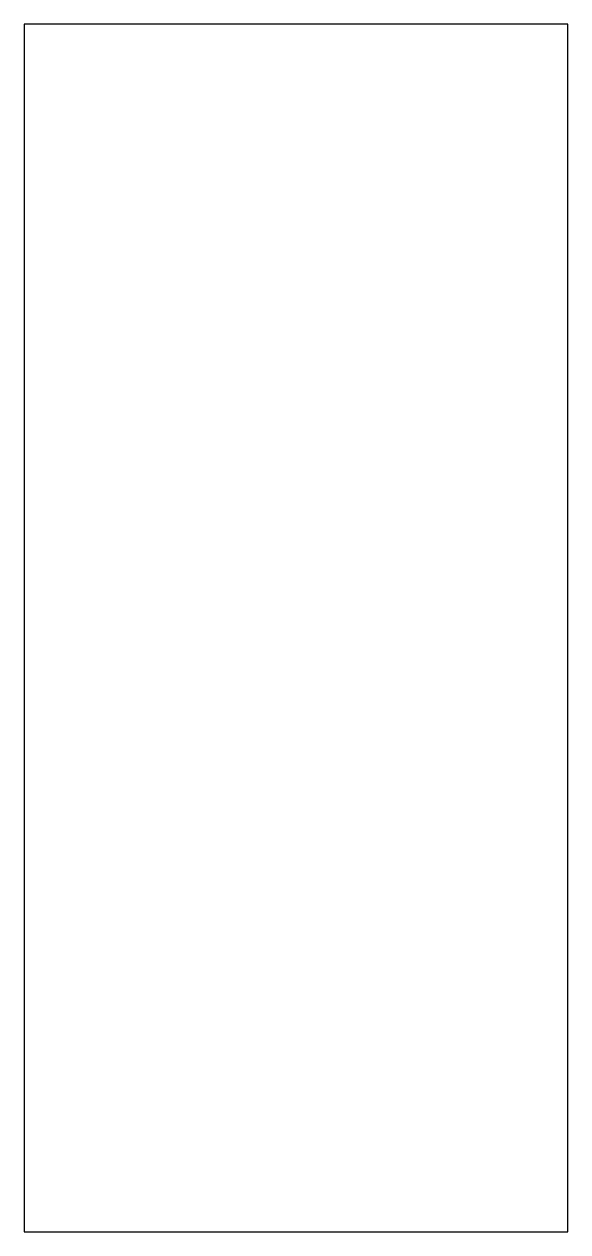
# Model space of a CAD drawing. Extents: x 408 to 957, y -349 to 870.
import ezdxf

# ---------------------------------------------------------------- set-up
doc = ezdxf.new("R2010")
doc.units = 0
doc.layers.get('0').update_dxf_attribs({"linetype": 'CONTINUOUS'})

msp = doc.modelspace()

# ---------------------------------------------------------------- linework, layer by layer
for p, q in [((408, 870.4), (408, -348.6)), ((957, 870.4), (408, 870.4)), ((957, -348.6), (957, 870.4)), ((408, -348.6), (957, -348.6))]:
    msp.add_line(p, q)

doc.saveas('drawing.dxf')
